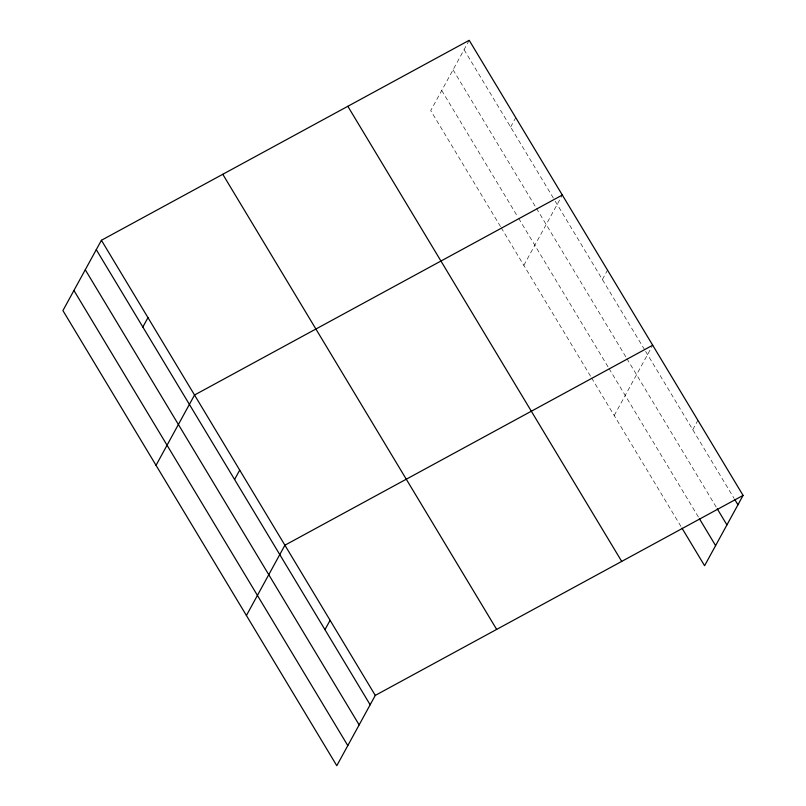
<?xml version="1.0" encoding="UTF-8"?>
<svg xmlns="http://www.w3.org/2000/svg" width="806" height="806" viewBox="0 0 806 806"><rect width="100%" height="100%" fill="white"/><g stroke="black" fill="none" stroke-linecap="round" stroke-linejoin="round"><path stroke-width="0.6" stroke-dasharray="4.03 3.02" d="M469.203 40.3L430.716 110.603L500.556 226.657M510.631 127.046L515.759 117.666M523.829 265.345L561.752 196.08M602.374 279.511L607.512 270.131M614.212 415.533L652.125 346.268M692.757 429.699L697.885 420.329M464.075 49.68L554.599 200.12M555.243 201.198L644.981 350.318M645.626 351.386L734.075 498.36M453.063 69.779L535.829 207.333M536.484 208.401L626.232 357.552M626.877 358.62L716.605 507.74M441.718 90.494L518.026 217.298M518.671 218.376L608.429 367.536M609.074 368.604L698.812 517.724M501.201 227.735L590.969 376.916M591.614 377.984L681.352 527.104"/><path stroke-width="1.21" d="M101.415 240.279L62.918 310.582L336.797 765.7L375.284 695.397L743.082 495.418L469.203 40.3L101.415 240.279L375.284 695.397M142.833 327.024L147.972 317.645M156.042 465.324L194.528 395.021L562.316 195.042M234.586 479.489L239.714 470.11M246.414 615.512L284.911 545.209L652.699 345.23M324.959 629.677L330.097 620.308M743.082 495.418L704.585 565.721L681.997 528.172M734.719 499.428L737.943 504.798M717.249 508.808L726.931 524.897M699.457 518.792L715.597 545.612M347.829 106.291L621.708 561.409M222.788 174.287L496.657 629.405M96.277 249.659L370.156 704.776M85.275 269.758L359.144 724.876M73.93 290.472L347.799 745.59"/></g></svg>
